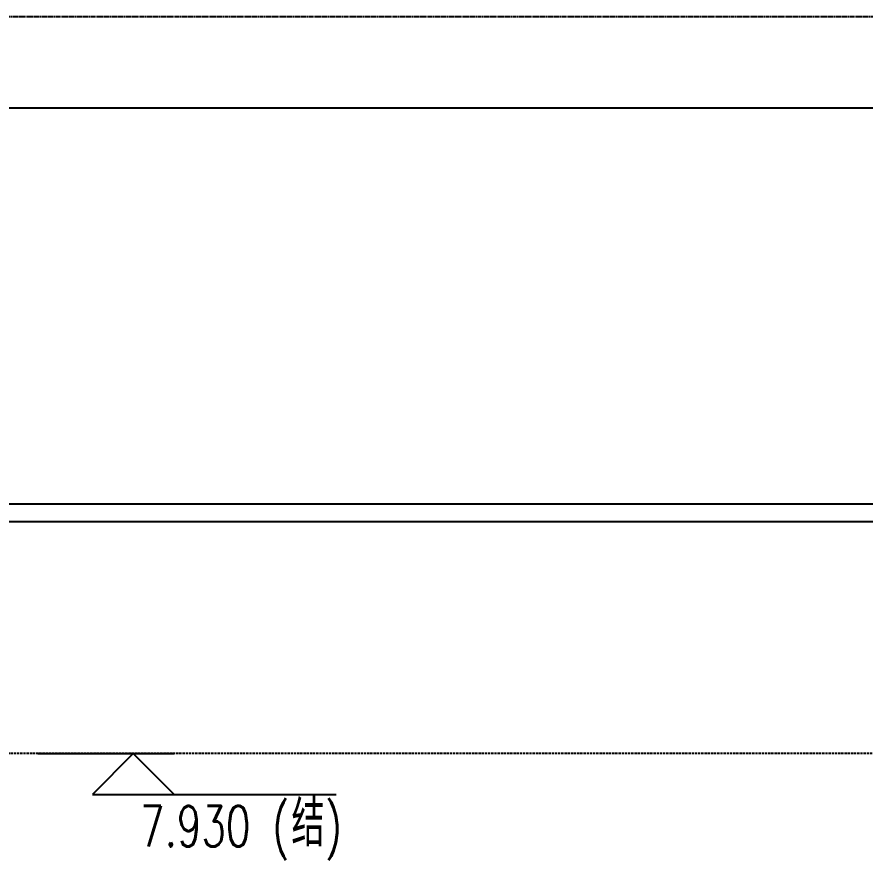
# Model space of a CAD drawing. Extents: x -1899985 to 1774885, y 556286 to 2175695.
# Drawn here: x -1749321 to -1747455, y 575953 to 577807 of the extents above; entities that cross this region are included whole.
import ezdxf

# ---------------------------------------------------------------- set-up
doc = ezdxf.new("R2010")
doc.units = 0
doc.header["$LTSCALE"] = 10
doc.header["$MEASUREMENT"] = 0
for name, pattern in [('20剖面图$0$__DASH', [0.35, 0.25, -0.1]), ('20剖面图$0$DASH', [0.35, 0.25, -0.1]), ('20剖面图$0$DOTE', [2.42, 2, -0.2, 0.02, -0.2])]:
    doc.linetypes.add(name, pattern=pattern)
for name, color, linetype in [('20剖面图$0$A-AXIS-DOTE', 14, '20剖面图$0$DOTE'), ('20剖面图$0$A-LIN-V', 9, 'Continuous'), ('20剖面图$0$DIM_ELEV', 3, 'Continuous'), ('20剖面图$0$FHSGH10105-主梁-04', 7, 'Continuous'), ('20剖面图$0$FHSGH10105-主梁-06', 7, 'Continuous'), ('20剖面图$0$PUB_TEXT', 7, 'Continuous'), ('A-LIN-V', 9, 'Continuous')]:
    doc.layers.add(name, color=color, linetype=linetype)
doc.styles.add('20剖面图$0$_TCH_DIM', font='SIMPLEX', dxfattribs={"bigfont": 'GBCBIG'})

# ---------------------------------------------------------------- blocks, each defined once
blk = doc.blocks.new('20剖面图$0$3243243')
at = {"color": 6, "linetype": '20剖面图$0$DASH'}
blk.add_line((1570255.4, 577182.5), (1562425.4, 577182.5), dxfattribs=at)
at = {"layer": '20剖面图$0$FHSGH10105-主梁-04', "color": 4, "linetype": 'Continuous'}
blk.add_line((1562470.6, 576982.5), (1570255.4, 576982.5), dxfattribs=at)
at = {"layer": '20剖面图$0$FHSGH10105-主梁-06', "color": 4, "linetype": 'Continuous'}
for p, q in [((1562724.4, 576111.8), (1570255.4, 576111.8)), ((1562731.1, 576072.5), (1570255.4, 576072.5))]:
    blk.add_line(p, q, dxfattribs=at)
blk = doc.blocks.new('20剖面图$0$b234swerwr')
at = {"layer": '20剖面图$0$A-LIN-V'}
blk.add_blockref('20剖面图$0$3243243', (-3140460.8, 0), dxfattribs=at)
blk = doc.blocks.new('20剖面图')
at = {"layer": '20剖面图$0$A-AXIS-DOTE', "linetype": '20剖面图$0$__DASH', "ltscale": 2}
blk.add_line((-1670110.4, 576187.3), (-1772486.1, 576187.3), dxfattribs=at)
at = {"layer": '20剖面图$0$DIM_ELEV'}
for p, q in [((-1749274.7, 576187.3), (-1748974.7, 576187.3)), ((-1749064.7, 576187.3), (-1749154.7, 576097.3)), ((-1749064.7, 576187.3), (-1748974.7, 576097.3)), ((-1749154.7, 576097.3), (-1748618.3, 576097.3))]:
    blk.add_line(p, q, dxfattribs=at)
at = {"layer": '20剖面图$0$A-LIN-V'}
blk.add_blockref('20剖面图$0$b234swerwr', (-174005, 625), dxfattribs=at)
at = {"layer": '20剖面图$0$PUB_TEXT', "style": '20剖面图$0$_TCH_DIM', "width": 0.705882}
for s, height, p in [('(', 89.2, (-1748758.8, 575983)), (')', 89.2, (-1748643.1, 575983)), ('7.930', 89.25, (-1749049.8, 575983))]:
    blk.add_text(s, height=height, dxfattribs=at).set_placement(p)
at = {"layer": '20剖面图$0$PUB_TEXT', "style": '20剖面图$0$_TCH_DIM'}
blk.add_text('结', height=101.3, dxfattribs=at).set_placement((-1748716.8, 575983))

msp = doc.modelspace()

# ---------------------------------------------------------------- block references
at = {"layer": 'A-LIN-V'}
msp.add_blockref('20剖面图', (0, 0), dxfattribs=at)

doc.saveas('drawing.dxf')
